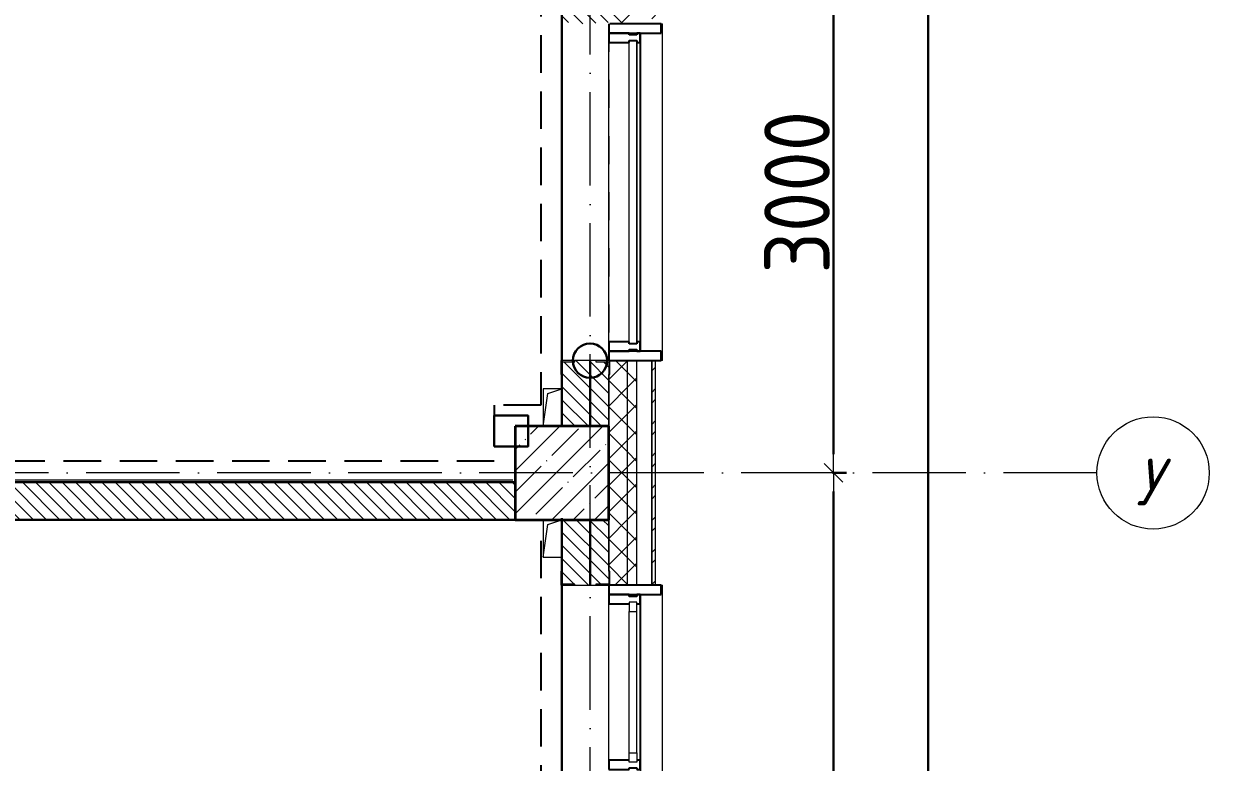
# Model space of a CAD drawing. Header units: millimetres. Extents: x -213536 to 1564669, y 70501 to 942238.
# Drawn here: x 531167 to 537500, y 459839 to 463785 of the extents above; entities that cross this region are included whole.
import ezdxf

# ---------------------------------------------------------------- set-up
doc = ezdxf.new("R2010")
doc.units = ezdxf.units.MM
for name, pattern in [('50_200_ШТРИХ_1Т_ш5_п1_п1_', [700, 500, -100, 0, -100]), ('Штрих короткий', [300, 150, -150]), ('Штриховая _2 мм - 1 мм_', [300, 200, -100])]:
    doc.linetypes.add(name, pattern=pattern)
for name, color, linetype, lineweight in [('0-1', 7, 'Continuous', 5), ('0-2', 7, 'Continuous', 9), ('2) ПГП 4м', 4, 'Continuous', 30), ('2.1) ПГП окна 2.8 м', 5, 'Continuous', 30), ('3) ЖБ 4м', 3, 'Continuous', 30), ('3.1) ЖБ окна 1.2 м', 102, 'Continuous', 30), ('4) Метл уголки', 6, 'Continuous', 30), ('5) Швы', 2, 'Continuous', 30), ('Импосты витража', 7, 'Continuous', 9), ('Импосты витража-1', 7, 'Continuous', 25), ('Каркас_Импост', 7, 'Continuous', 13), ('Несущие колонны', 7, 'Continuous', 9), ('Несущие колонны-1', 7, 'Continuous', 35), ('Обобщенные модели', 7, 'Continuous', 9), ('Общие ребра', 7, 'Continuous', 9), ('Окна', 7, 'Continuous', 9), ('Оси', 7, 'Continuous', 9), ('Оси-1', 7, 'Continuous', 20), ('Оси-2', 7, '50_200_ШТРИХ_1Т_ш5_п1_п1_', 9), ('Остекление-1', 7, 'Continuous', 9), ('Перемычка-1', 7, 'Штрих короткий', 9), ('Размеры', 7, 'Continuous', 15), ('Стены', 7, 'Continuous', 9), ('Стены-1', 7, 'Continuous', 13), ('Штриховка разреза-1', 7, 'Continuous', 9)]:
    doc.layers.add(name, color=color, linetype=linetype, lineweight=lineweight)
doc.layers.add('Каркас_Импост-2', color=7, linetype='Continuous', lineweight=9, true_color=0xaaaaaa)
doc.layers.add('СТ-1_1', color=7, linetype='Штриховая _2 мм - 1 мм_', lineweight=90, true_color=0x888888)
doc.layers.get('0-2').off()
doc.styles.add('ISOCPEUR_I_1', font='isocpeui.ttf', dxfattribs={"width": 0.85, "height": 2.5})
doc.styles.add('СПДС', font='isocpeur.ttf', dxfattribs={"width": 0.9})
doc.dimstyles.new('Размера А3', dxfattribs={"dimtxt": 200, "dimasz": 100, "dimexe": 70, "dimexo": 100, "dimgap": 20, "dimtad": 1, "dimdec": 0, "dimrnd": 10, "dimzin": 0, "dimdsep": 46, "dimtxsty": 'СПДС', "dimblk": 'ARROWHEAD_6', "dimcen": 1, "dimclrd": 256, "dimclre": 256, "dimclrt": 256, "dimazin": 0, "dimtfac": 1, "dimtdec": 0, "dimtmove": 2, "dimatfit": 3, "dimfxl": 1, "dimtolj": 1, "dimtzin": 0, "dimarcsym": 0})
pattern_1 = [(45, (0, 0), (-70.71068, 70.71068), []), (135, (0, 0), (-70.71068, -70.71068), [])]
pattern_2 = [(135, (0, 0), (-35.35534, -35.35534), [])]

# ---------------------------------------------------------------- blocks, each defined once
blk = doc.blocks.new('Ось сетки - Круг_Ø6_00__ISO-2_5_0_9K_-16731441-АИ2_03_План отделки стен 3-го этажа _Часть 2_')
at = {"layer": 'Оси-1'}
blk.add_circle((0, 0), 3, dxfattribs=at)
blk = doc.blocks.new('ARROWHEAD_6')
at = {"color": 0, "linetype": 'Continuous'}
for p, q in [((0, 0), (-1, 0)), ((-0.5, -0.5), (0.5, 0.5))]:
    blk.add_line(p, q, dxfattribs=at)
blk = doc.blocks.new('*D5336')
at = {"layer": 'Defpoints', "color": 0, "transparency": 16777216}
for p in [(535386.8, 461385.4), (535492.9, 461385.4), (535386.8, 455385.4)]:
    blk.add_point(p, dxfattribs=at)
at = {"layer": 'Размеры', "lineweight": -2, "transparency": 16777216}
for p, q in [((535486.8, 461385.4), (535562.9, 461385.4)), ((535492.9, 455485.4), (535492.9, 461285.4)), ((535486.8, 455385.4), (535562.9, 455385.4))]:
    blk.add_line(p, q, dxfattribs=at)
at = {"layer": 'Размеры', "lineweight": -2, "transparency": 16777216, "xscale": 100, "yscale": 100, "zscale": 100}
for p, rotation in [((535492.9, 461385.4), 90), ((535492.9, 455385.4), 270)]:
    blk.add_blockref('ARROWHEAD_6', p, dxfattribs=dict(at, rotation=rotation))
at = {"layer": 'Размеры', "transparency": 16777216, "insert": (535297.9, 458385.4), "char_height": 350, "width": 2.488, "attachment_point": 5, "rotation": 90, "style": 'СПДС'}
blk.add_mtext('\\A1;6000', dxfattribs=at)
blk = doc.blocks.new('*D5337')
at = {"layer": 'Defpoints', "color": 0, "transparency": 16777216}
for p in [(535386.8, 464385.4), (535492.9, 464385.4), (535386.8, 461385.4)]:
    blk.add_point(p, dxfattribs=at)
at = {"layer": 'Размеры', "lineweight": -2, "transparency": 16777216}
for p, q in [((535486.8, 464385.4), (535562.9, 464385.4)), ((535492.9, 461485.4), (535492.9, 464285.4)), ((535486.8, 461385.4), (535562.9, 461385.4))]:
    blk.add_line(p, q, dxfattribs=at)
at = {"layer": 'Размеры', "lineweight": -2, "transparency": 16777216, "xscale": 100, "yscale": 100, "zscale": 100}
for p, rotation in [((535492.9, 464385.4), 90), ((535492.9, 461385.4), 270)]:
    blk.add_blockref('ARROWHEAD_6', p, dxfattribs=dict(at, rotation=rotation))
at = {"layer": 'Размеры', "transparency": 16777216, "insert": (535297.9, 462885.4), "char_height": 350, "width": 2.488, "attachment_point": 5, "rotation": 90, "style": 'СПДС'}
blk.add_mtext('\\A1;3000', dxfattribs=at)
blk = doc.blocks.new('*D5343')
at = {"layer": 'Defpoints', "color": 0, "transparency": 16777216}
for p in [(535630.4, 474285.4), (535998.3, 474285.4), (535892.2, 425235.4)]:
    blk.add_point(p, dxfattribs=at)
at = {"layer": 'Размеры', "lineweight": -2, "transparency": 16777216}
for p, q in [((535730.4, 474285.4), (536068.3, 474285.4)), ((535998.3, 425335.4), (535998.3, 474185.4)), ((535992.2, 425235.4), (536068.3, 425235.4))]:
    blk.add_line(p, q, dxfattribs=at)
at = {"layer": 'Размеры', "lineweight": -2, "transparency": 16777216, "xscale": 100, "yscale": 100, "zscale": 100}
for p, rotation in [((535998.3, 474285.4), 90), ((535998.3, 425235.4), 270)]:
    blk.add_blockref('ARROWHEAD_6', p, dxfattribs=dict(at, rotation=rotation))
at = {"layer": 'Размеры', "transparency": 16777216, "insert": (535803.3, 449760.4), "char_height": 350, "width": 3.186, "attachment_point": 5, "rotation": 90, "style": 'СПДС'}
blk.add_mtext('\\A1;49050', dxfattribs=at)
blk = doc.blocks.new('BSC_Колонна _Прямоугольная - 500х500-V27-АИ2_03_План отделки стен 3-го этажа _Часть 2_')
at = {"layer": 'Несущие колонны'}
h = blk.add_hatch(dxfattribs=at)
h.set_pattern_fill('FP_35', color=256, style=0, pattern_type=2)
h.set_pattern_definition([(45, (-103350, -36150), (-114.04925, 114.04925), []), (45, (-103235.95, -36150), (-114.04925, 114.04925), [201.613, -40.323, 3.353, -36.97])])
h.paths.add_polyline_path([(-250, -250), (250, -250), (250, 250), (-250, 250)], flags=0)
at = {"layer": 'Несущие колонны-1'}
for p, q in [((250, 250), (-250, 250)), ((-250, 250), (-250, -250)), ((250, -250), (250, 250)), ((-250, -250), (250, -250))]:
    blk.add_line(p, q, dxfattribs=at)
blk = doc.blocks.new('PNS_Панель прямоугольная1 - Нр_Стекло - 40мм-25293744-АИ2_03_План отделки стен 3-го этажа _Часть 2_')
at = {"layer": 'Остекление-1'}
for p, q in [((-800, 40), (800, 40)), ((-810, 0), (810, 0)), ((800, 0), (-800, 0))]:
    blk.add_line(p, q, dxfattribs=at)
blk = doc.blocks.new('Прямоугольный импост - Импост структурный с накладкой - 150мм-25651488-АИ2_03_План отделки стен 3-го этажа _Часть 2_')
at = {"layer": 'Импосты витража'}
for p, q in [((41650, -100), (43250, -100)), ((41650, -267), (43250, -267))]:
    blk.add_line(p, q, dxfattribs=at)
blk = doc.blocks.new('Прямоугольный импост - Импост структурный с накладкой - 150мм-25651501-АИ2_03_План отделки стен 3-го этажа _Часть 2_')
at = {"layer": 'Импосты витража-1'}
for p, q in [((-25, 0), (-25, 17)), ((-25, 17), (25, 17)), ((-15, 0), (-25, 0)), ((-15, -40), (-15, 0)), ((25, 0), (15, 0)), ((15, 0), (15, -40)), ((25, 17), (25, 0)), ((-25, -150), (-25, -40)), ((-25, -40), (-15, -40)), ((15, -40), (25, -40)), ((25, -40), (25, -150)), ((25, -150), (-25, -150))]:
    blk.add_line(p, q, dxfattribs=at)
blk = doc.blocks.new('Прямоугольный импост - Откос НВФ_50х280 мм-25995271-АИ2_03_План отделки стен 3-го этажа _Часть 2_')
at = {"layer": 'Импосты витража-1'}
for p, q in [((-50, 130), (0, 130)), ((-50, -150), (-50, 130)), ((0, 130), (0, -144)), ((0, -150), (-50, -150))]:
    blk.add_line(p, q, dxfattribs=at)
blk = doc.blocks.new('Прямоугольный импост - Откос НВФ_50х280 мм-25995273-АИ2_03_План отделки стен 3-го этажа _Часть 2_')
at = {"layer": 'Импосты витража-1'}
for p, q in [((0, 130), (-50, 130)), ((-50, 130), (-50, -150)), ((0, -144), (0, 130)), ((-50, -150), (0, -150))]:
    blk.add_line(p, q, dxfattribs=at)
blk = doc.blocks.new('Проем_Дверь_Прямоугольный - 1800х2700h_оконные проемы-25805030-АИ2_03_План отделки стен 3-го этажа _Часть 2_')
at = {"layer": 'Перемычка-1'}
for p, q in [((900, 125), (-900, 125)), ((900, -125), (-900, -125))]:
    blk.add_line(p, q, dxfattribs=at)
blk = doc.blocks.new('Проем_Дверь_Прямоугольный - 4800х2700h_оконные проемы-26053820-АИ2_03_План отделки стен 3-го этажа _Часть 2_')
at = {"layer": 'Перемычка-1'}
for p, q in [((2400, 125), (-2400, 125)), ((2400, -125), (-2400, -125))]:
    blk.add_line(p, q, dxfattribs=at)
blk = doc.blocks.new('Фахверк_СКБ_Уголок - 250_2700-27497298-АИ2_03_План отделки стен 3-го этажа _Часть 2_')
at = {"layer": 'Обобщенные модели'}
for p, q in [((200, 181), (125, 181)), ((125, 181), (125, 106)), ((131, 106), (131, 175)), ((131, 175), (200, 175)), ((200, 175), (200, 181)), ((125, 106), (131, 106)), ((131, -6), (125, -6)), ((125, -6), (125, -81)), ((131, -75), (131, -6)), ((125, -81), (200, -81)), ((200, -75), (131, -75)), ((200, -81), (200, -75))]:
    blk.add_line(p, q, dxfattribs=at)
blk = doc.blocks.new('PNS_Панель прямоугольная2 - Нр_Стекло - 40мм-28855703-АИ2_03_План отделки стен 3-го этажа _Часть 2_')
at = {"layer": 'Каркас_Импост'}
for p, q in [((-427.5, 0), (-427.5, 40)), ((-427.5, 40), (-377.5, 40)), ((-377.5, 40), (-377.5, 0)), ((427.5, 40), (377.5, 40)), ((377.5, 40), (377.5, 0)), ((427.5, 0), (427.5, 40)), ((-377.5, 0), (-427.5, 0)), ((377.5, 0), (427.5, 0))]:
    blk.add_line(p, q, dxfattribs=at)
at = {"layer": 'Каркас_Импост-2'}
for p, q in [((-377.5, 40), (377.5, 40)), ((-377.5, 0), (377.5, 0))]:
    blk.add_line(p, q, dxfattribs=at)
blk = doc.blocks.new('Прямоугольный импост - Откос НВФ_50х280 мм-V169-АИ2_03_План отделки стен 3-го этажа _Часть 2_')
at = {"layer": 'Импосты витража-1'}
for p, q in [((-50, 130), (0, 130)), ((-50, -150), (-50, 130)), ((0, 130), (0, -144)), ((0, -150), (-50, -150))]:
    blk.add_line(p, q, dxfattribs=at)
blk = doc.blocks.new('Прямоугольный импост - Импост структурный с накладкой - 150мм-28072255-АИ2_03_План отделки стен 3-го этажа _Часть 2_')
at = {"layer": 'Импосты витража'}
for p, q in [((47650, -100), (48485, -100)), ((47650, -267), (48485, -267))]:
    blk.add_line(p, q, dxfattribs=at)
blk = doc.blocks.new('Прямоугольный импост - Импост структурный с накладкой - 150мм-V191-АИ2_03_План отделки стен 3-го этажа _Часть 2_')
at = {"layer": 'Импосты витража-1'}
for p, q in [((-25, 0), (-25, 17)), ((-25, 17), (25, 17)), ((-15, 0), (-25, 0)), ((-15, -40), (-15, 0)), ((25, 17), (25, 0)), ((-25, -150), (-25, -40)), ((-25, -40), (-15, -40)), ((25, -40), (25, -150)), ((25, -150), (-25, -150))]:
    blk.add_line(p, q, dxfattribs=at)
blk = doc.blocks.new('Прямоугольный импост - Импост структурный с накладкой - 150мм-V192-АИ2_03_План отделки стен 3-го этажа _Часть 2_')
at = {"layer": 'Импосты витража-1'}
for p, q in [((-25, 0), (-25, 17)), ((-25, 17), (25, 17)), ((25, 0), (15, 0)), ((15, 0), (15, -40)), ((25, 17), (25, 0)), ((-25, -150), (-25, -40)), ((15, -40), (25, -40)), ((25, -40), (25, -150)), ((25, -150), (-25, -150))]:
    blk.add_line(p, q, dxfattribs=at)
blk = doc.blocks.new('AR_Отверстие прямоугольное _в плите_ - AR_Отверстие прямоугольное _в плите_-V226-АИ2_03_План отделки стен 3-го этажа _Часть 2_')
at = {"layer": 'Обобщенные модели'}
for p, q in [((50, 100), (-50, 100)), ((-50, 100), (-50, -100)), ((-50, -100), (-25, 75)), ((-25, 75), (50, 100))]:
    blk.add_line(p, q, dxfattribs=at)
blk = doc.blocks.new('AR_Отверстие прямоугольное _в плите_ - AR_Отверстие прямоугольное _в плите_-V225-АИ2_03_План отделки стен 3-го этажа _Часть 2_')
at = {"layer": 'Обобщенные модели'}
for p, q in [((-50, 100), (-50, -100)), ((-50, -100), (-25, 75)), ((-25, 75), (50, 100)), ((-50, -100), (50, -100))]:
    blk.add_line(p, q, dxfattribs=at)
blk = doc.blocks.new('Отлив_СКБ - Отлив витража_120_НВФ-31885688-АИ2_03_План отделки стен 3-го этажа _Часть 2_')
at = {"layer": 'Окна'}
for p, q in [((4750, -2), (50, -2)), ((0, -120), (0, -113)), ((0, -120), (4800, -120)), ((4800, -113), (4800, -120))]:
    blk.add_line(p, q, dxfattribs=at)
blk = doc.blocks.new('Отлив_СКБ - Отлив витража_120_НВФ-31885687-АИ2_03_План отделки стен 3-го этажа _Часть 2_')
at = {"layer": 'Окна'}
for p, q in [((1750, -2), (50, -2)), ((0, -120), (0, -113)), ((0, -120), (1800, -120)), ((1800, -113), (1800, -120))]:
    blk.add_line(p, q, dxfattribs=at)
blk = doc.blocks.new('0125-Р-ОО-Ш2-АР-о_23_10_2024_rvt-1-АИ2_03_План отделки стен 3-го этажа _Часть 2_')
at = {"layer": 'Штриховка разреза-1'}
h = blk.add_hatch(dxfattribs=at)
h.set_pattern_fill('FP_81', color=256, style=0, pattern_type=2)
h.set_pattern_definition(pattern_1)
h.paths.add_polyline_path([(103700, -200), (103700, 750), (103606, 750), (103606, 675), (103600, 675), (103600, -200)], flags=0)
h.paths.add_polyline_path([(103700, 2550), (103700, 3750), (103606, 3750), (103606, 3675), (103600, 3675), (103600, 2625), (103606, 2625), (103606, 2550)], flags=0)
h.paths.add_polyline_path([(103700, 5550), (103700, 6750), (103606, 6750), (103606, 6675), (103600, 6675), (103600, 5625), (103606, 5625), (103606, 5550)], flags=0)
h.paths.add_polyline_path([(103700, 8550), (103700, 9750), (103606, 9750), (103606, 9675), (103600, 9675), (103600, 8625), (103606, 8625), (103606, 8550)], flags=0)
h.paths.add_polyline_path([(103700, 11550), (103700, 12750), (103606, 12750), (103606, 12675), (103600, 12675), (103600, 11625), (103606, 11625), (103606, 11550)], flags=0)
h.paths.add_polyline_path([(103606, 17550), (103700, 17550), (103700, 18750), (103606, 18750), (103606, 18675), (103600, 18675), (103600, 17625), (103606, 17625), (103606, 17556)], flags=0)
h.paths.add_polyline_path([(103700, 20550), (103700, 21750), (103606, 21750), (103606, 21675), (103600, 21675), (103600, 20625), (103606, 20625), (103606, 20550)], flags=0)
h.paths.add_polyline_path([(103700, 23550), (103700, 24750), (103606, 24750), (103606, 24675), (103600, 24675), (103600, 23625), (103606, 23625), (103606, 23550)], flags=0)
h.paths.add_polyline_path([(103606, 26550), (103700, 26550), (103700, 27750), (103606, 27750), (103606, 27675), (103600, 27675), (103600, 26625), (103606, 26625), (103606, 26556)], flags=0)
h.paths.add_polyline_path([(103606, 29550), (103700, 29550), (103700, 30750), (103606, 30750), (103606, 30675), (103600, 30675), (103600, 29625), (103606, 29625), (103606, 29556)], flags=0)
h.paths.add_polyline_path([(103700, 35550), (103700, 36750), (103606, 36750), (103606, 36675), (103600, 36675), (103600, 35625), (103606, 35625), (103606, 35550)], flags=0)
h.paths.add_polyline_path([(103606, 38550), (103700, 38550), (103700, 39750), (103606, 39750), (103606, 39675), (103600, 39675), (103600, 38625), (103606, 38625), (103606, 38556)], flags=0)
h.paths.add_polyline_path([(103606, 41550), (103700, 41550), (103700, 42750), (103606, 42750), (103606, 42675), (103600, 42675), (103600, 41625), (103606, 41625), (103606, 41556)], flags=0)
h.paths.add_polyline_path([(103700, 47550), (103700, 48615), (103600, 48615), (103600, 47625), (103606, 47625), (103606, 47550)], flags=0)
h = blk.add_hatch(dxfattribs=at)
h.set_pattern_fill('FP_81', color=256, style=0, pattern_type=2)
h.set_pattern_definition(pattern_1)
h.paths.add_polyline_path([(103700, -250), (103750, -250), (103750, 750), (103700, 750), (103700, -200)], flags=0)
h.paths.add_polyline_path([(103750, 2550), (103750, 3750), (103700, 3750), (103700, 2550)], flags=0)
h.paths.add_polyline_path([(103700, 5550), (103750, 5550), (103750, 6750), (103700, 6750), (103700, 6024.8)], flags=0)
h.paths.add_polyline_path([(103700, 8550), (103750, 8550), (103750, 9750), (103700, 9750), (103700, 8797)], flags=0)
h.paths.add_polyline_path([(103750, 11550), (103750, 12750), (103700, 12750), (103700, 11550)], flags=0)
h.paths.add_polyline_path([(103700, 17550), (103750, 17550), (103750, 18750), (103700, 18750), (103700, 18037.6)], flags=0)
h.paths.add_polyline_path([(103700, 20550), (103750, 20550), (103750, 21750), (103700, 21750), (103700, 20809.8)], flags=0)
h.paths.add_polyline_path([(103700, 23550), (103750, 23550), (103750, 24750), (103700, 24750), (103700, 23581.9)], flags=0)
h.paths.add_polyline_path([(103750, 26550), (103750, 27750), (103700, 27750), (103700, 26550)], flags=0)
h.paths.add_polyline_path([(103750, 29550), (103750, 30750), (103700, 30750), (103700, 29550)], flags=0)
h.paths.add_polyline_path([(103700, 35550), (103750, 35550), (103750, 36750), (103700, 36750), (103700, 35594.7)], flags=0)
h.paths.add_polyline_path([(103700, 38550), (103750, 38550), (103750, 39750), (103700, 39750), (103700, 39291)], flags=0)
h.paths.add_polyline_path([(103750, 41550), (103750, 42750), (103700, 42750), (103700, 41550)], flags=0)
h.paths.add_polyline_path([(103750, 47550), (103750, 48615), (103700, 48615), (103700, 47550)], flags=0)
h = blk.add_hatch(dxfattribs=at)
h.set_pattern_fill('FP_80', color=256, style=0, pattern_type=2)
h.set_pattern_definition([(45, (0, 0), (-85.53659, 85.53659), []), (45, (57.02, 0), (-85.53659, 85.53659), [])])
h.paths.add_polyline_path([(103830, -350), (103850, -350), (103850, 750), (103830, 750), (103830, -330)], flags=0)
h.paths.add_polyline_path([(103850, 2550), (103850, 3750), (103830, 3750), (103830, 2550)], flags=0)
h.paths.add_polyline_path([(103850, 5550), (103850, 6750), (103830, 6750), (103830, 5550)], flags=0)
h.paths.add_polyline_path([(103850, 8550), (103850, 9750), (103830, 9750), (103830, 8550)], flags=0)
h.paths.add_polyline_path([(103830, 11550), (103850, 11550), (103850, 12750), (103830, 12750), (103830, 11569.1)], flags=0)
h.paths.add_polyline_path([(103850, 17550), (103850, 18750), (103830, 18750), (103830, 17550)], flags=0)
h.paths.add_polyline_path([(103830, 20550), (103850, 20550), (103850, 21750), (103830, 21750), (103830, 20809.8)], flags=0)
h.paths.add_polyline_path([(103850, 23550), (103850, 24750), (103830, 24750), (103830, 23550)], flags=0)
h.paths.add_polyline_path([(103850, 26550), (103850, 27750), (103830, 27750), (103830, 26550)], flags=0)
h.paths.add_polyline_path([(103830, 29550), (103850, 29550), (103850, 30750), (103830, 30750), (103830, 30050.4)], flags=0)
h.paths.add_polyline_path([(103830, 35550), (103850, 35550), (103850, 36750), (103830, 36750), (103830, 35594.7)], flags=0)
h.paths.add_polyline_path([(103830, 38550), (103850, 38550), (103850, 39750), (103830, 39750), (103830, 39291)], flags=0)
h.paths.add_polyline_path([(103830, 41550), (103850, 41550), (103850, 42750), (103830, 42750), (103830, 42063.2)], flags=0)
h.paths.add_polyline_path([(103830, 47550), (103850, 47550), (103850, 48615), (103830, 48615), (103830, 47607.5)], flags=0)
h = blk.add_hatch(dxfattribs=at)
h.set_pattern_fill('FP_1', color=256, style=0, pattern_type=2)
h.set_pattern_definition(pattern_2)
h.paths.add_polyline_path([(103350, 36400), (103600, 36400), (103600, 36744), (103531, 36744), (103531, 36750), (103419, 36750), (103419, 36744), (103350, 36744), (103350, 36518.8)], flags=0)
h.paths.add_polyline_path([(103531, 38550), (103531, 38556), (103600, 38556), (103600, 38900), (103350, 38900), (103350, 38556), (103419, 38556), (103419, 38550)], flags=0)
h = blk.add_hatch(dxfattribs=at)
h.set_pattern_fill('FP_1', color=256, style=0, pattern_type=2)
h.set_pattern_definition(pattern_2)
h.paths.add_polyline_path([(103100, 35900), (103100, 36100), (99600, 36100), (99600, 36031), (99594, 36031), (99594, 36100), (96100, 36100), (96100, 35900), (99594, 35900), (99594, 35969), (99600, 35969), (99600, 35900), (102188.9, 35900)], flags=0)
h = blk.add_hatch(dxfattribs=at)
h.set_pattern_fill('FP_1', color=256, style=0, pattern_type=2)
h.set_pattern_definition(pattern_2)
h.paths.add_polyline_path([(103600, 30400), (103600, 30744), (103531, 30744), (103531, 30750), (103419, 30750), (103419, 30744), (103350, 30744), (103350, 30400)], flags=0)
h.paths.add_polyline_path([(103419, 35550), (103531, 35550), (103531, 35556), (103600, 35556), (103600, 35900), (103350, 35900), (103350, 35556), (103419, 35556)], flags=0)
at = {"layer": 'Общие ребра'}
for p, q in [((103700, 35550), (103700, 36750)), ((103750, 35550), (103750, 36750)), ((103600, 36675), (103600, 36400)), ((103600, 36400), (103600, 36675)), ((103600, 35900), (103600, 35625)), ((103600, 35625), (103600, 35900))]:
    blk.add_line(p, q, dxfattribs=at)
at = {"layer": 'Стены'}
for p, q in [((103350, 36750), (103350, 38550)), ((103350, 30750), (103350, 35550))]:
    blk.add_line(p, q, dxfattribs=at)
at = {"layer": 'Стены-1'}
for p, q in [((103531, 36750), (103419, 36750)), ((103830, 36750), (103606, 36750)), ((103830, 35550), (103830, 36750)), ((103850, 36750), (103830, 36750)), ((103830, 36750), (103830, 35550)), ((103850, 35550), (103850, 36750)), ((103350, 36675), (103350, 36400)), ((103100, 36100), (99600, 36100)), ((99600, 35900), (103100, 35900)), ((103350, 35900), (103350, 35625)), ((103419, 35550), (103531, 35550)), ((103606, 35550), (103830, 35550)), ((103830, 35550), (103850, 35550))]:
    blk.add_line(p, q, dxfattribs=at)
at = {"layer": '0-2'}
for name, p, rotation in [('Проем_Дверь_Прямоугольный - 1800х2700h_оконные проемы-25805030-АИ2_03_План отделки стен 3-го этажа _Часть 2_', (103475, 37650), 89.9999999999999), ('Отлив_СКБ - Отлив витража_120_НВФ-31885687-АИ2_03_План отделки стен 3-го этажа _Часть 2_', (103767, 36750), 90), ('Прямоугольный импост - Импост структурный с накладкой - 150мм-25651488-АИ2_03_План отделки стен 3-го этажа _Часть 2_', (103500, -4800), 89.99999999999972), ('PNS_Панель прямоугольная1 - Нр_Стекло - 40мм-25293744-АИ2_03_План отделки стен 3-го этажа _Часть 2_', (103750, 37650), 89.99999999999899), ('Прямоугольный импост - Откос НВФ_50х280 мм-25995273-АИ2_03_План отделки стен 3-го этажа _Часть 2_', (103750, 36750), 269.999999999999), ('Фахверк_СКБ_Уголок - 250_2700-27497298-АИ2_03_План отделки стен 3-го этажа _Часть 2_', (103425, 36875), 269.9999999999999), ('Фахверк_СКБ_Уголок - 250_2700-27497298-АИ2_03_План отделки стен 3-го этажа _Часть 2_', (103525, 35425), 89.9999999999999), ('Проем_Дверь_Прямоугольный - 4800х2700h_оконные проемы-26053820-АИ2_03_План отделки стен 3-го этажа _Часть 2_', (103475, 33150), 269.9999999999999), ('Отлив_СКБ - Отлив витража_120_НВФ-31885688-АИ2_03_План отделки стен 3-го этажа _Часть 2_', (103767, 30750), 90), ('Прямоугольный импост - Импост структурный с накладкой - 150мм-28072255-АИ2_03_План отделки стен 3-го этажа _Часть 2_', (103500, -13035), 89.99999999999915), ('PNS_Панель прямоугольная2 - Нр_Стекло - 40мм-28855703-АИ2_03_План отделки стен 3-го этажа _Часть 2_', (103750, 35032.5), 89.99999999999852)]:
    blk.add_blockref(name, p, dxfattribs=dict(at, rotation=rotation))
at = {"layer": '0-2', "extrusion": (0, 0, -1)}
for name, p, rotation in [('Прямоугольный импост - Откос НВФ_50х280 мм-25995271-АИ2_03_План отделки стен 3-го этажа _Часть 2_', (-103750, 38550), 90.00000000000101), ('Прямоугольный импост - Импост структурный с накладкой - 150мм-25651501-АИ2_03_План отделки стен 3-го этажа _Часть 2_', (-103750, 38475), 90.00000000000101), ('Прямоугольный импост - Импост структурный с накладкой - 150мм-25651501-АИ2_03_План отделки стен 3-го этажа _Часть 2_', (-103750, 36825), 90.00000000000101), ('Прямоугольный импост - Откос НВФ_50х280 мм-V169-АИ2_03_План отделки стен 3-го этажа _Часть 2_', (-103750, 35550), 90.00000000000146), ('Прямоугольный импост - Импост структурный с накладкой - 150мм-V192-АИ2_03_План отделки стен 3-го этажа _Часть 2_', (-103750, 35475), 90.00000000000146), ('Прямоугольный импост - Импост структурный с накладкой - 150мм-V191-АИ2_03_План отделки стен 3-го этажа _Часть 2_', (-103750, 34590), 90.00000000000146)]:
    blk.add_blockref(name, p, dxfattribs=dict(at, rotation=rotation))
at = {"layer": '0-2'}
for name, p in [('AR_Отверстие прямоугольное _в плите_ - AR_Отверстие прямоугольное _в плите_-V226-АИ2_03_План отделки стен 3-го этажа _Часть 2_', (103300, 36500)), ('BSC_Колонна _Прямоугольная - 500х500-V27-АИ2_03_План отделки стен 3-го этажа _Часть 2_', (103350, 36150)), ('AR_Отверстие прямоугольное _в плите_ - AR_Отверстие прямоугольное _в плите_-V225-АИ2_03_План отделки стен 3-го этажа _Часть 2_', (103300, 35800))]:
    blk.add_blockref(name, p, dxfattribs=at)
blk = doc.blocks.new('3этНиз')
at = {"layer": 'СТ-1_1', "lineweight": 25}
for p, q in [((533930.1, 464023.4), (533930.1, 461747.4)), ((533930.1, 461747.4), (533680.1, 461747.4)), ((533680.1, 461747.4), (533680.1, 461447.4)), ((533680.1, 461447.4), (526904.1, 461447.4)), ((533930.1, 461023.4), (533930.1, 455747.4))]:
    blk.add_line(p, q, dxfattribs=at)
at = {"layer": 'Стены-1'}
for p, q in [((533780.1, 461347.4), (526804.1, 461347.4)), ((530292.1, 461335.4), (533792.1, 461335.4))]:
    blk.add_line(p, q, dxfattribs=at)
at = {"layer": '0-1'}
blk.add_blockref('0125-Р-ОО-Ш2-АР-о_23_10_2024_rvt-1-АИ2_03_План отделки стен 3-го этажа _Часть 2_', (430692.1, 425235.4), dxfattribs=at)
blk = doc.blocks.new('Ось 3 этаж')
at = {"layer": 'Оси-2'}
for p, q in [((534192.1, 423014.8), (534192.1, 477896.8)), ((536900.4, 461385.4), (526392.1, 461385.4))]:
    blk.add_line(p, q, dxfattribs=at)
at = {"layer": 'Оси-1', "xscale": 99.99999999999993, "yscale": 99.99999999999993, "zscale": 99.99999999999993, "rotation": 89.99999999999984}
blk.add_blockref('Ось сетки - Круг_Ø6_00__ISO-2_5_0_9K_-16731441-АИ2_03_План отделки стен 3-го этажа _Часть 2_', (537200.4, 461385.4), dxfattribs=at)
at = {"layer": 'Оси', "insert": (537107.6, 461461.5), "char_height": 250, "width": 223.671, "attachment_point": 1, "style": 'ISOCPEUR_I_1'}
blk.add_mtext('\\fISOCPEUR|b0|i1|c204|p34|;\\W.9;У', dxfattribs=at)
at = {"layer": 'Размеры'}
for base, p1, p2, picture, middle in [((535998.3, 474285.4), (535892.2, 425235.4), (535630.4, 474285.4), '*D5343', (535803.3, 449760.4)), ((535492.9, 464385.4), (535386.8, 461385.4), (535386.8, 464385.4), '*D5337', (535297.9, 462885.4)), ((535492.9, 461385.4), (535386.8, 455385.4), (535386.8, 461385.4), '*D5336', (535297.9, 458385.4))]:
    dim = blk.add_linear_dim(base=base, p1=p1, p2=p2, angle=90, dimstyle='Размера А3', override={"dimtxt": 350}, dxfattribs=at)
    dim.commit()
    dim.dimension.update_dxf_attribs({"geometry": picture, "text_midpoint": middle})

msp = doc.modelspace()

# ---------------------------------------------------------------- linework, layer by layer
at = {"layer": '2) ПГП 4м'}
for points in [[(533792.1, 461335.4), (526792.1, 461335.4)], [(526492.1, 455635.4), (526492.1, 460085.4), (526892.1, 460085.4), (526892.1, 461135.4), (533792.1, 461135.4)]]:
    msp.add_lwpolyline(points, dxfattribs=at)
at = {"layer": '2.1) ПГП окна 2.8 м'}
for points in [[(534192.1, 461635.4), (534192.1, 461985.4)], [(534192.1, 460785.4), (534192.1, 461135.4)]]:
    msp.add_lwpolyline(points, dxfattribs=at)
at = {"layer": '3) ЖБ 4м'}
for points in [[(534042.1, 461635.4), (533792.1, 461635.4)], [(533792.1, 461635.4), (533792.1, 461335.4)], [(533792.1, 461135.4), (534042.1, 461135.4)]]:
    msp.add_lwpolyline(points, dxfattribs=at)
at = {"layer": '3.1) ЖБ окна 1.2 м'}
for points in [[(534042.1, 461635.4), (534042.1, 464135.4)], [(534042.1, 455635.4), (534042.1, 461143.1)]]:
    msp.add_lwpolyline(points, dxfattribs=at)
at = {"layer": '4) Метл уголки'}
msp.add_lwpolyline([(533680.1, 461526.8), (533861.4, 461526.8), (533861.4, 461691.5), (533680.1, 461691.5)], close=True, dxfattribs=at)
at = {"layer": '5) Швы'}
msp.add_circle((534192.1, 461985.4), 91.6, dxfattribs=at)

# ---------------------------------------------------------------- block references
at = {"color": 5, "lineweight": 30}
msp.add_blockref('Ось 3 этаж', (0, 0), dxfattribs=at)
at = {"layer": '3) ЖБ 4м'}
msp.add_blockref('3этНиз', (0, 0), dxfattribs=at)

doc.saveas('drawing.dxf')
